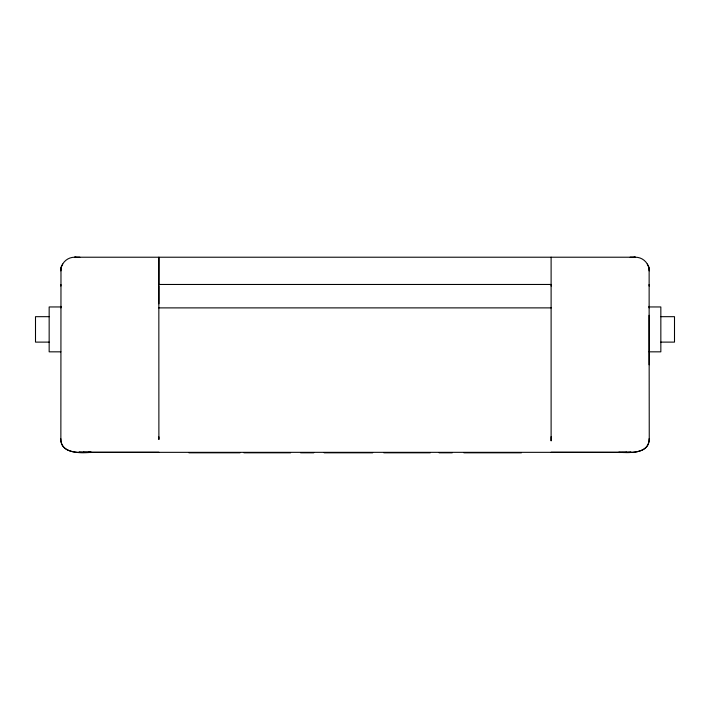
<?xml version="1.0" encoding="UTF-8"?>
<svg xmlns="http://www.w3.org/2000/svg" width="710" height="710" viewBox="0 0 710 710"><rect width="100%" height="100%" fill="white"/><g stroke="black" fill="none" stroke-linecap="round" stroke-linejoin="round"><path stroke-width="1.06" d="M158.836 286.041L158.889 439.508L158.889 436.881M158.836 284.87L158.889 257.189L158.889 303.791M551.111 436.712L551.111 440.75L551.111 257.189M551.164 286.041L551.164 284.47M649.117 284.47L649.117 286.041M649.117 307.883L649.117 306.321M83.993 452.305L83.31 452.288L158.889 452.261M60.865 270.883L61.042 267.342L62.693 264.049A13.659 13.659 0 0 1 74.523 257.224L635.468 257.215A13.659 13.659 0 0 1 647.298 264.049L648.958 267.342L649.135 270.883L649.135 364.807M649.135 438.673C649.277 454.32 629.273 452.731 618.428 452.332L551.111 452.261M62.693 264.049L61.096 267.351L60.98 270.901L60.865 438.673C60.465 452.802 77.31 452.909 87.543 452.341L622.457 452.332C632.708 452.971 649.437 452.74 649.251 438.709L649.1 315.302M620.815 452.492L631.128 452.146L619.306 452.501M90.694 452.501L78.872 452.146L91.341 452.421M626.007 452.305L626.664 452.288L618.428 452.323M75.961 257.206L74.523 257.224L79.866 257.206M89.85 452.341L90.569 452.332L88.351 452.314L89.185 452.492M158.756 284.47L551.208 284.461M60.865 306.951L49.159 306.96L49.159 351.832L60.865 351.832M649.135 306.951L660.841 306.96L660.841 351.832L649.135 351.832M158.756 307.892L551.208 307.883M49.159 316.678L35.5 316.678L35.5 342.113L49.159 342.113M660.841 316.678L674.5 316.678L674.5 342.113L660.841 342.113M188.931 452.811L240.042 452.811M243.929 452.811L290.594 452.811M300.605 452.811L313.758 452.811M324.195 452.811L372.679 452.811M383.817 452.811L430.251 452.811M439.091 452.811L452.243 452.811M463.896 452.811L521.415 452.811M630.134 257.197L635.468 257.215L634.039 257.189M91.572 452.305C81.206 453.282 60.448 453.921 60.776 438.709M619.431 452.332L620.149 452.332M647.298 264.049L648.896 267.342L649.135 270.883M60.882 284.47L60.882 286.041M60.882 306.321L60.882 307.892"/></g></svg>
